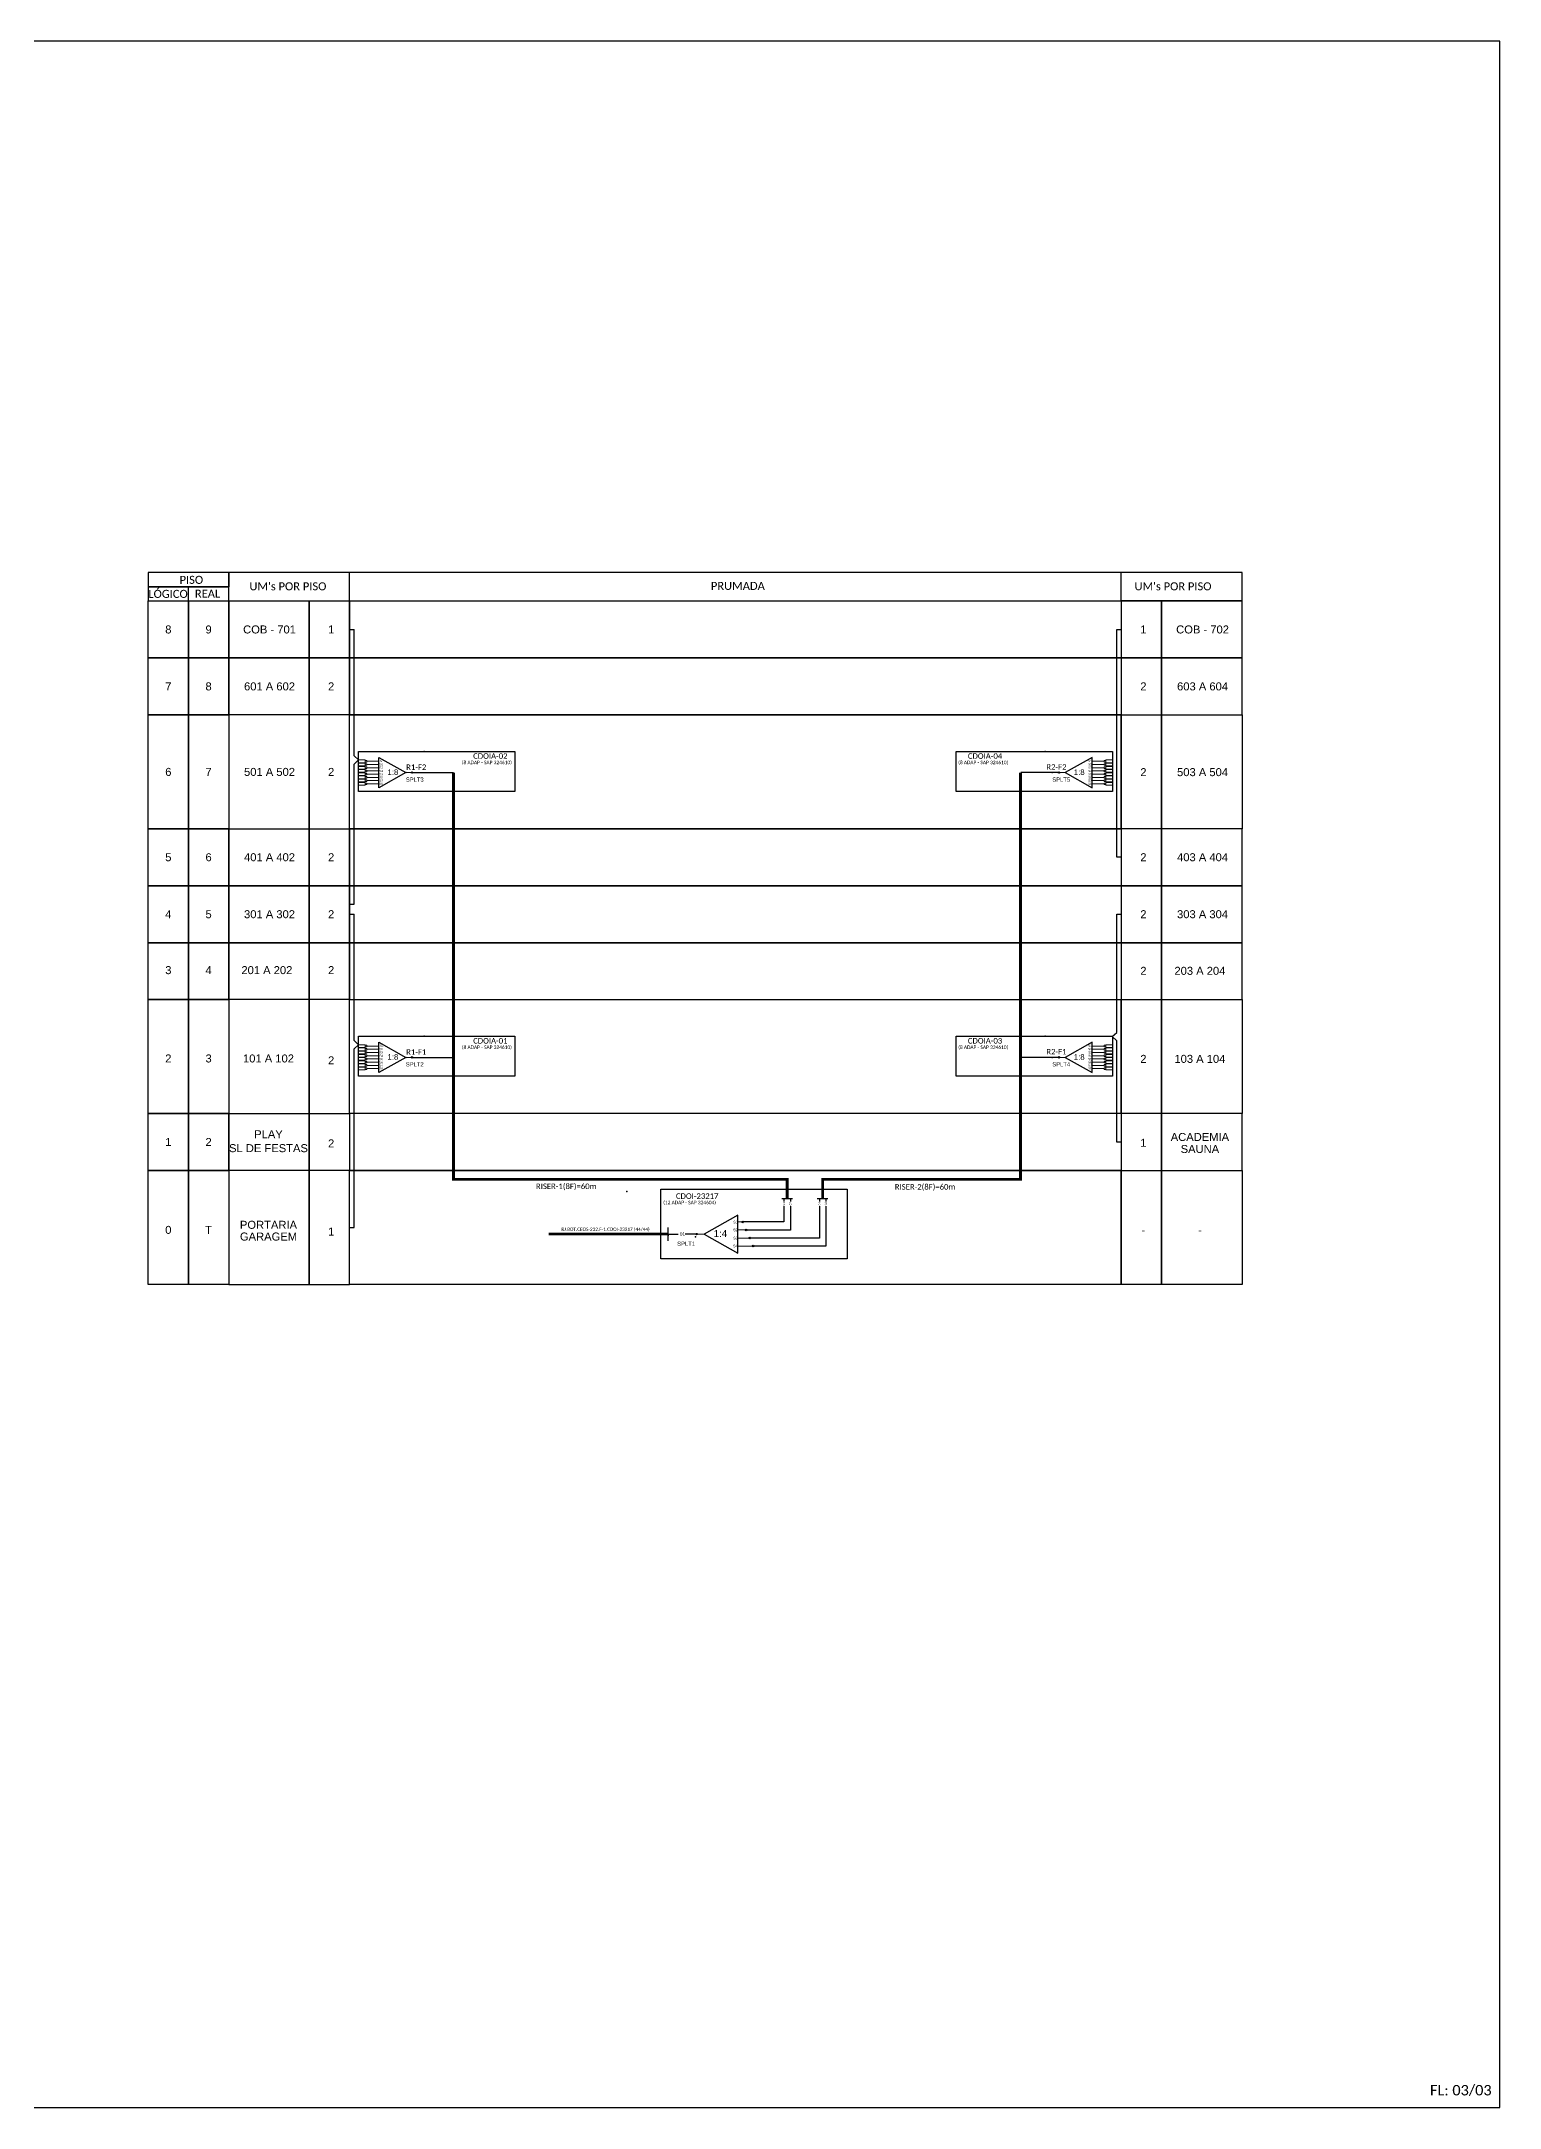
# Model space of a CAD drawing. Header units: inches. Extents: x 950 to 3755, y 850 to 1444.
# Drawn here: x 3336 to 3755, y 850 to 1444 of the extents above; entities that cross this region are included whole.
import ezdxf
from ezdxf.enums import TextEntityAlignment as Align

# ---------------------------------------------------------------- set-up
doc = ezdxf.new("R2010")
doc.units = ezdxf.units.IN
doc.header["$MEASUREMENT"] = 0
doc.styles.add('ARIAL', font='arial.ttf')
doc.styles.add('WMF-Calibri0', font='calibri.ttf')

# ---------------------------------------------------------------- blocks, each defined once
blk = doc.blocks.new('A$C415C251F')
at = {"color": 3}
blk.add_point((0, 0), dxfattribs=at)
blk = doc.blocks.new('LEG_CDOIA8_C-SPLT_ESQ')
at = {"color": 3, "extrusion": (0, 0, -1), "xscale": -1, "zscale": -1}
blk.add_blockref('A$C415C251F', (0, 0), dxfattribs=at)
at = {"color": 1, "style": 'WMF-Calibri0', "flags": 4}
blk.add_attdef('MODELO', text='', height=1.5, dxfattribs=at).set_placement((22.54, -4.54), align=Align.CENTER)
blk.add_attdef('CDO', (21.44, -2.61), '', height=2, dxfattribs=at)
at = {"style": 'ARIAL', "flags": 4}
blk.add_attdef('SPLITAGEM', text='', height=1.5, dxfattribs=at).set_placement((18.61, -12.59), align=Align.CENTER)
blk = doc.blocks.new('SPLITTER_')
blk.add_point((0, 0))
at = {"style": 'ARIAL', "flags": 4}
blk.add_attdef('SPLT', (0, -3.26), '', height=1.5, dxfattribs=at)
blk = doc.blocks.new('SPLT_1-4_DIV_DIR')
h = blk.add_hatch(color=3)
h.dxf.hatch_style = 1
edge = h.paths.add_edge_path()
edge.add_arc((13.27, 3.47), 0.242, 0, 360)
h = blk.add_hatch(color=3)
h.dxf.hatch_style = 1
edge = h.paths.add_edge_path()
edge.add_arc((14.27, 1.17), 0.242, 0, 360)
h = blk.add_hatch(color=3)
h.dxf.hatch_style = 1
edge = h.paths.add_edge_path()
edge.add_arc((15.27, -1.14), 0.242, 0, 360)
h = blk.add_hatch(color=3)
h.dxf.hatch_style = 1
edge = h.paths.add_edge_path()
edge.add_arc((16.27, -3.45), 0.242, 0, 360)
at = {"color": 1, "lineweight": 0}
blk.add_lwpolyline([(2.22, 0), (0, 0)], dxfattribs=at)
at = {"color": 1}
blk.add_lwpolyline([(11.89, 5.45), (2.22, 0), (11.89, -5.45), (11.89, 5.45)], dxfattribs=at)
at = {"color": 7, "lineweight": 0}
for points in [[(13.27, 3.47), (11.89, 3.47)], [(11.89, 1.17), (14.27, 1.17)], [(11.89, -1.14), (15.27, -1.14)], [(11.89, -3.45), (16.27, -3.45)]]:
    blk.add_lwpolyline(points, dxfattribs=at)
at = {"color": 3}
for centre in [(13.27, 3.47), (14.27, 1.17), (15.27, -1.14), (16.27, -3.45)]:
    blk.add_circle(centre, 0.242, dxfattribs=at)
at = {"color": 1, "style": 'ARIAL'}
for s, height, p in [('1:4', 2, (4.91, -0.85)), ('S1', 0.75, (10.52, 3.07)), ('S2', 0.75, (10.52, 0.81)), ('S3', 0.75, (10.52, -1.54)), ('S4', 0.75, (10.52, -3.8))]:
    blk.add_text(s, height=height, dxfattribs=at).set_placement(p)
blk = doc.blocks.new('SPLT_1-8_SC-APC_ESQ')
at = {"color": 3, "lineweight": 0}
for points in [[(2.41, -3.02), (0, -3.02)], [(2.41, -4), (0, -4)], [(2.41, -4.17), (0, -4.17)], [(2.41, -5.16), (0, -5.16)], [(2.41, -5.32), (0, -5.32)], [(2.41, -6.31), (0, -6.31)], [(2.41, -6.48), (0, -6.48)], [(2.41, -3.02), (2.41, -4)], [(2.41, -4.17), (2.41, -5.16)], [(2.41, -5.32), (2.41, -6.31)], [(2.41, -6.48), (2.41, -7.46)], [(2.99, -3.51), (7.37, -3.51)], [(7.37, -4.66), (2.99, -4.66)], [(7.37, -5.82), (2.99, -5.82)], [(7.37, -6.97), (2.99, -6.97)], [(2.41, -7.46), (0, -7.46)], [(2.41, -7.63), (0, -7.63)], [(2.41, -8.62), (0, -8.62)], [(2.41, -8.78), (0, -8.78)], [(2.41, -9.77), (0, -9.77)], [(2.41, -9.94), (0, -9.94)], [(2.41, -10.92), (0, -10.92)], [(2.41, -11.09), (0, -11.09)], [(2.41, -12.08), (0, -12.08)], [(2.41, -7.63), (2.41, -8.62)], [(2.41, -8.78), (2.41, -9.77)], [(2.41, -9.94), (2.41, -10.92)], [(2.41, -11.09), (2.41, -12.08)], [(7.37, -8.12), (2.99, -8.12)], [(7.37, -9.28), (2.99, -9.28)], [(7.37, -10.43), (2.99, -10.43)], [(7.37, -11.58), (2.99, -11.58)]]:
    blk.add_lwpolyline(points, dxfattribs=at)
for points in [[(2.99, -3.22), (2.41, -3.22), (2.41, -3.8), (2.99, -3.8)], [(2.99, -4.38), (2.41, -4.38), (2.41, -4.95), (2.99, -4.95)], [(2.99, -5.53), (2.41, -5.53), (2.41, -6.1), (2.99, -6.1)], [(2.99, -6.68), (2.41, -6.68), (2.41, -7.26), (2.99, -7.26)], [(2.99, -7.84), (2.41, -7.84), (2.41, -8.41), (2.99, -8.41)], [(2.99, -8.99), (2.41, -8.99), (2.41, -9.56), (2.99, -9.56)], [(2.99, -10.14), (2.41, -10.14), (2.41, -10.72), (2.99, -10.72)], [(2.99, -11.3), (2.41, -11.3), (2.41, -11.87), (2.99, -11.87)]]:
    blk.add_lwpolyline(points, close=True, dxfattribs=at)
at = {"color": 1}
blk.add_lwpolyline([(7.37, -2.1), (17.04, -7.55), (7.37, -13), (7.37, -2.1)], dxfattribs=at)
at = {"color": 1, "lineweight": 0}
blk.add_lwpolyline([(17.04, -7.55), (19.26, -7.55)], dxfattribs=at)
at = {"color": 1, "style": 'ARIAL'}
for s, height, p in [('S3', 0.75, (7.55, -6.18)), ('S4', 0.75, (7.55, -7.36)), ('S2', 0.75, (7.56, -4.97)), ('S1', 0.75, (7.7, -3.78)), ('1:8', 2, (10.45, -8.4)), ('S5', 0.75, (7.55, -8.57)), ('S6', 0.75, (7.55, -9.69)), ('S7', 0.75, (7.55, -10.78)), ('S8', 0.75, (7.55, -11.9))]:
    blk.add_text(s, height=height, dxfattribs=at).set_placement(p)
blk = doc.blocks.new('LEG_CDOIA8_C-SPLT_DIR')
at = {"color": 3}
blk.add_blockref('A$C415C251F', (0, 0), dxfattribs=at)
at = {"color": 1, "style": 'WMF-Calibri0', "flags": 4}
blk.add_attdef('CDO', (-26.84, -2.61), '', height=2, dxfattribs=at)
blk.add_attdef('MODELO', text='', height=1.5, dxfattribs=at).set_placement((-22.23, -4.54), align=Align.CENTER)
at = {"style": 'ARIAL', "flags": 4}
blk.add_attdef('SPLITAGEM', text='', height=1.5, dxfattribs=at).set_placement((-18.36, -12.59), align=Align.CENTER)
blk = doc.blocks.new('SPLT_1-8_SC-APC')
at = {"color": 1}
blk.add_lwpolyline([(-7.37, -2.1), (-17.04, -7.55), (-7.37, -13), (-7.37, -2.1)], dxfattribs=at)
at = {"color": 3, "lineweight": 0}
for points in [[(-2.99, -3.51), (-7.37, -3.51)], [(-7.37, -4.66), (-2.99, -4.66)], [(-7.37, -5.82), (-2.99, -5.82)], [(-7.37, -6.97), (-2.99, -6.97)], [(-2.41, -3.02), (-2.41, -4)], [(-2.41, -3.02), (0, -3.02)], [(-2.41, -4), (0, -4)], [(-2.41, -4.17), (-2.41, -5.16)], [(-2.41, -4.17), (0, -4.17)], [(-2.41, -5.16), (0, -5.16)], [(-2.41, -5.32), (-2.41, -6.31)], [(-2.41, -5.32), (0, -5.32)], [(-2.41, -6.31), (0, -6.31)], [(-2.41, -6.48), (-2.41, -7.46)], [(-2.41, -6.48), (0, -6.48)], [(-7.37, -8.12), (-2.99, -8.12)], [(-7.37, -9.28), (-2.99, -9.28)], [(-7.37, -10.43), (-2.99, -10.43)], [(-7.37, -11.58), (-2.99, -11.58)], [(-2.41, -7.46), (0, -7.46)], [(-2.41, -7.63), (-2.41, -8.62)], [(-2.41, -7.63), (0, -7.63)], [(-2.41, -8.62), (0, -8.62)], [(-2.41, -8.78), (-2.41, -9.77)], [(-2.41, -8.78), (0, -8.78)], [(-2.41, -9.77), (0, -9.77)], [(-2.41, -9.94), (-2.41, -10.92)], [(-2.41, -9.94), (0, -9.94)], [(-2.41, -10.92), (0, -10.92)], [(-2.41, -11.09), (-2.41, -12.08)], [(-2.41, -11.09), (0, -11.09)], [(-2.41, -12.08), (0, -12.08)]]:
    blk.add_lwpolyline(points, dxfattribs=at)
for points in [[(-2.99, -3.22), (-2.41, -3.22), (-2.41, -3.8), (-2.99, -3.8)], [(-2.99, -4.38), (-2.41, -4.38), (-2.41, -4.95), (-2.99, -4.95)], [(-2.99, -5.53), (-2.41, -5.53), (-2.41, -6.1), (-2.99, -6.1)], [(-2.99, -6.68), (-2.41, -6.68), (-2.41, -7.26), (-2.99, -7.26)], [(-2.99, -7.84), (-2.41, -7.84), (-2.41, -8.41), (-2.99, -8.41)], [(-2.99, -8.99), (-2.41, -8.99), (-2.41, -9.56), (-2.99, -9.56)], [(-2.99, -10.14), (-2.41, -10.14), (-2.41, -10.72), (-2.99, -10.72)], [(-2.99, -11.3), (-2.41, -11.3), (-2.41, -11.87), (-2.99, -11.87)]]:
    blk.add_lwpolyline(points, close=True, dxfattribs=at)
at = {"color": 1, "lineweight": 0}
blk.add_lwpolyline([(-17.04, -7.55), (-19.26, -7.55)], dxfattribs=at)
at = {"color": 1, "style": 'ARIAL'}
for s, height, p in [('1:8', 2, (-13.91, -8.4)), ('S1', 0.75, (-8.74, -3.78)), ('S2', 0.75, (-8.74, -4.97)), ('S3', 0.75, (-8.74, -6.18)), ('S4', 0.75, (-8.74, -7.36)), ('S5', 0.75, (-8.74, -8.57)), ('S6', 0.75, (-8.74, -9.69)), ('S7', 0.75, (-8.74, -10.78)), ('S8', 0.75, (-8.74, -11.9))]:
    blk.add_text(s, height=height, dxfattribs=at).set_placement(p)

msp = doc.modelspace()

# ---------------------------------------------------------------- hatches: boundary and pattern name
h = msp.add_hatch(color=3)
h.dxf.hatch_style = 1
edge = h.paths.add_edge_path()
edge.add_arc((3442.14, 1233.79), 0.205, 0, 360)
h = msp.add_hatch(color=3)
h.dxf.hatch_style = 1
edge = h.paths.add_edge_path()
edge.add_arc((3628.13, 1233.79), 0.205, 0, 360)
h = msp.add_hatch(color=3)
h.dxf.hatch_style = 1
edge = h.paths.add_edge_path()
edge.add_arc((3442.14, 1151.93), 0.205, 0, 360)
h = msp.add_hatch(color=3)
h.dxf.hatch_style = 1
edge = h.paths.add_edge_path()
edge.add_arc((3628.13, 1151.93), 0.205, 0, 360)
h = msp.add_hatch(color=3)
h.dxf.hatch_style = 1
edge = h.paths.add_edge_path()
edge.add_arc((3523.95, 1101.13), 0.205, 0, 360)

# ---------------------------------------------------------------- linework, layer by layer
for p, q in [((3424.16, 1184.89), (3646.05, 1184.89)), ((3424.16, 1168.52), (3424.16, 1184.89)), ((3646.05, 1184.89), (3646.05, 1168.52)), ((3424.16, 1168.52), (3646.05, 1168.52)), ((3646.05, 1135.77), (3424.16, 1135.77)), ((3646.05, 1119.4), (3424.16, 1119.4))]:
    msp.add_line(p, q)
for points in [[(2916.28, 850), (3754.85, 850), (3754.85, 1444), (2916.28, 1444), (2916.28, 850)], [(3389.44, 1283.12), (3680.77, 1283.12), (3680.77, 1291.34), (3389.44, 1291.34), (3389.44, 1291.34), (3389.44, 1287.23)], [(3424.16, 1283.12), (3424.16, 1291.34)], [(3424.16, 1283.12), (3424.16, 1291.34)], [(3646.05, 1283.12), (3646.05, 1291.34)], [(3377.87, 1283.12), (3377.87, 1287.23)], [(3377.87, 1283.12), (3377.87, 1287.23)], [(3515.74, 1101.13), (3515.74, 1100.59)]]:
    msp.add_lwpolyline(points)
for points in [[(3366.29, 1287.23), (3389.44, 1287.23), (3389.44, 1291.34), (3366.29, 1291.34)], [(3366.29, 1287.23), (3389.44, 1287.23), (3389.44, 1291.34), (3366.29, 1291.34)], [(3366.29, 1283.12), (3389.44, 1283.12), (3389.44, 1287.23), (3366.29, 1287.23)], [(3366.29, 1283.12), (3389.44, 1283.12), (3389.44, 1287.23), (3366.29, 1287.23)], [(3366.29, 1283.12), (3377.87, 1283.12), (3377.87, 1266.75), (3366.29, 1266.75)], [(3377.87, 1283.12), (3389.44, 1283.12), (3389.44, 1266.75), (3377.87, 1266.75)], [(3389.44, 1283.12), (3412.58, 1283.12), (3412.58, 1266.75), (3389.44, 1266.75)], [(3412.58, 1283.12), (3424.16, 1283.12), (3424.16, 1266.75), (3412.58, 1266.75)], [(3412.58, 1283.12), (3424.16, 1283.12), (3424.16, 1266.75), (3412.58, 1266.75)], [(3424.16, 1283.12), (3646.05, 1283.12), (3646.05, 1266.75), (3424.16, 1266.75)], [(3657.62, 1283.12), (3646.05, 1283.12), (3646.05, 1266.75), (3657.62, 1266.75)], [(3680.77, 1283.12), (3657.62, 1283.12), (3657.62, 1266.75), (3680.77, 1266.75)], [(3366.29, 1266.75), (3377.87, 1266.75), (3377.87, 1250.38), (3366.29, 1250.38)], [(3377.87, 1266.75), (3389.44, 1266.75), (3389.44, 1250.38), (3377.87, 1250.38)], [(3389.44, 1266.75), (3412.58, 1266.75), (3412.58, 1250.38), (3389.44, 1250.38)], [(3412.58, 1266.75), (3424.16, 1266.75), (3424.16, 1250.38), (3412.58, 1250.38)], [(3412.58, 1266.75), (3424.16, 1266.75), (3424.16, 1250.38), (3412.58, 1250.38)], [(3424.16, 1266.75), (3646.05, 1266.75), (3646.05, 1250.38), (3424.16, 1250.38)], [(3657.62, 1266.75), (3646.05, 1266.75), (3646.05, 1250.38), (3657.62, 1250.38)], [(3680.77, 1266.75), (3657.62, 1266.75), (3657.62, 1250.38), (3680.77, 1250.38)], [(3366.29, 1250.38), (3377.87, 1250.38), (3377.87, 1217.63), (3366.29, 1217.63)], [(3377.87, 1250.38), (3389.44, 1250.38), (3389.44, 1217.63), (3377.87, 1217.63)], [(3412.58, 1250.38), (3389.44, 1250.38), (3389.44, 1217.63), (3412.58, 1217.63)], [(3424.16, 1250.38), (3412.58, 1250.38), (3412.58, 1217.63), (3424.16, 1217.63)], [(3424.16, 1250.38), (3412.58, 1250.38), (3412.58, 1217.63), (3424.16, 1217.63)], [(3424.16, 1250.38), (3646.05, 1250.38), (3646.05, 1217.63), (3424.16, 1217.63)], [(3646.05, 1250.38), (3657.62, 1250.38), (3657.62, 1217.63), (3646.05, 1217.63)], [(3657.62, 1250.38), (3680.77, 1250.38), (3680.77, 1217.63), (3657.62, 1217.63)], [(3366.29, 1217.63), (3377.87, 1217.63), (3377.87, 1201.26), (3366.29, 1201.26)], [(3377.87, 1217.63), (3389.44, 1217.63), (3389.44, 1201.26), (3377.87, 1201.26)], [(3389.44, 1217.63), (3412.58, 1217.63), (3412.58, 1201.26), (3389.44, 1201.26)], [(3412.58, 1217.63), (3424.16, 1217.63), (3424.16, 1201.26), (3412.58, 1201.26)], [(3412.58, 1217.63), (3424.16, 1217.63), (3424.16, 1201.26), (3412.58, 1201.26)], [(3424.16, 1217.63), (3646.05, 1217.63), (3646.05, 1201.26), (3424.16, 1201.26)], [(3657.62, 1217.63), (3646.05, 1217.63), (3646.05, 1201.26), (3657.62, 1201.26)], [(3680.77, 1217.63), (3657.62, 1217.63), (3657.62, 1201.26), (3680.77, 1201.26)], [(3366.29, 1201.26), (3377.87, 1201.26), (3377.87, 1184.89), (3366.29, 1184.89)], [(3377.87, 1201.26), (3389.44, 1201.26), (3389.44, 1184.89), (3377.87, 1184.89)], [(3389.44, 1201.26), (3412.58, 1201.26), (3412.58, 1184.89), (3389.44, 1184.89)], [(3412.58, 1201.26), (3424.16, 1201.26), (3424.16, 1184.89), (3412.58, 1184.89)], [(3412.58, 1201.26), (3424.16, 1201.26), (3424.16, 1184.89), (3412.58, 1184.89)], [(3424.16, 1201.26), (3646.05, 1201.26), (3646.05, 1184.89), (3424.16, 1184.89)], [(3657.62, 1201.26), (3646.05, 1201.26), (3646.05, 1184.89), (3657.62, 1184.89)], [(3680.77, 1201.26), (3657.62, 1201.26), (3657.62, 1184.89), (3680.77, 1184.89)], [(3366.29, 1184.89), (3377.87, 1184.89), (3377.87, 1168.52), (3366.29, 1168.52)], [(3377.87, 1184.89), (3389.44, 1184.89), (3389.44, 1168.52), (3377.87, 1168.52)], [(3389.44, 1184.89), (3412.58, 1184.89), (3412.58, 1168.52), (3389.44, 1168.52)], [(3412.58, 1184.89), (3424.16, 1184.89), (3424.16, 1168.52), (3412.58, 1168.52)], [(3412.58, 1184.89), (3424.16, 1184.89), (3424.16, 1168.52), (3412.58, 1168.52)], [(3657.62, 1184.89), (3646.05, 1184.89), (3646.05, 1168.52), (3657.62, 1168.52)], [(3680.77, 1184.89), (3657.62, 1184.89), (3657.62, 1168.52), (3680.77, 1168.52)], [(3366.29, 1168.52), (3377.87, 1168.52), (3377.87, 1135.77), (3366.29, 1135.77)], [(3377.87, 1168.52), (3389.44, 1168.52), (3389.44, 1135.77), (3377.87, 1135.77)], [(3412.58, 1168.52), (3389.44, 1168.52), (3389.44, 1135.77), (3412.58, 1135.77)], [(3424.16, 1168.52), (3412.58, 1168.52), (3412.58, 1135.77), (3424.16, 1135.77)], [(3424.16, 1168.52), (3412.58, 1168.52), (3412.58, 1135.77), (3424.16, 1135.77)], [(3424.16, 1168.52), (3646.05, 1168.52), (3646.05, 1135.77), (3424.16, 1135.77)], [(3646.05, 1168.52), (3657.62, 1168.52), (3657.62, 1135.77), (3646.05, 1135.77)], [(3657.62, 1168.52), (3680.77, 1168.52), (3680.77, 1135.77), (3657.62, 1135.77)], [(3366.29, 1135.77), (3377.87, 1135.77), (3377.87, 1119.4), (3366.29, 1119.4)], [(3377.87, 1135.77), (3389.44, 1135.77), (3389.44, 1119.4), (3377.87, 1119.4)], [(3389.44, 1135.77), (3412.58, 1135.77), (3412.58, 1119.4), (3389.44, 1119.4)], [(3412.58, 1135.77), (3424.16, 1135.77), (3424.16, 1119.4), (3412.58, 1119.4)], [(3657.62, 1135.77), (3646.05, 1135.77), (3646.05, 1119.4), (3657.62, 1119.4)], [(3680.77, 1135.77), (3657.62, 1135.77), (3657.62, 1119.4), (3680.77, 1119.4)], [(3366.29, 1119.4), (3377.87, 1119.4), (3377.87, 1086.66), (3366.29, 1086.66)], [(3377.87, 1119.4), (3389.44, 1119.4), (3389.44, 1086.66), (3377.87, 1086.66)], [(3412.58, 1119.4), (3389.44, 1119.4), (3389.44, 1086.66), (3412.58, 1086.66)], [(3424.16, 1119.4), (3412.58, 1119.4), (3412.58, 1086.66), (3424.16, 1086.66)], [(3424.16, 1119.4), (3412.58, 1119.4), (3412.58, 1086.66), (3424.16, 1086.66)], [(3424.16, 1119.4), (3646.05, 1119.4), (3646.05, 1086.66), (3424.16, 1086.66)], [(3646.05, 1119.4), (3657.62, 1119.4), (3657.62, 1086.66), (3646.05, 1086.66)], [(3657.62, 1119.4), (3680.77, 1119.4), (3680.77, 1086.66), (3657.62, 1086.66)]]:
    msp.add_lwpolyline(points, close=True)
at = {"color": 3}
for points in [[(3424.16, 1195.96), (3425.48, 1195.96), (3425.48, 1236.21), (3426.73, 1237.41), (3425.48, 1238.62), (3425.48, 1274.93)], [(3424.16, 1274.93), (3425.48, 1274.93)], [(3644.73, 1209.45), (3644.73, 1274.93), (3646.05, 1274.93)], [(3646.05, 1209.45), (3644.73, 1209.45)], [(3424.16, 1103.03), (3425.48, 1103.03), (3425.48, 1154.35), (3426.73, 1155.55), (3425.48, 1156.76), (3425.48, 1193.07)], [(3424.16, 1193.07), (3425.48, 1193.07)], [(3644.73, 1159.09), (3644.73, 1193.07), (3646.05, 1193.07)], [(3646.05, 1127.59), (3644.73, 1127.59), (3644.73, 1156.67), (3643.47, 1157.88), (3644.73, 1159.09), (3644.73, 1159.09)], [(3515.74, 1101.13), (3518.65, 1101.13), (3518.65, 1101.13)], [(3523.95, 1101.13), (3520.68, 1101.13)]]:
    msp.add_lwpolyline(points, dxfattribs=at)
at = {"color": 1}
for points in [[(3426.73, 1239.83), (3471.68, 1239.83), (3471.68, 1228.37), (3426.73, 1228.37)], [(3598.59, 1239.83), (3643.54, 1239.83), (3643.54, 1228.37), (3598.59, 1228.37)], [(3426.73, 1157.97), (3471.68, 1157.97), (3471.68, 1146.51), (3426.73, 1146.51)], [(3598.59, 1157.97), (3643.54, 1157.97), (3643.54, 1146.51), (3598.59, 1146.51)], [(3513.64, 1114), (3567.28, 1114), (3567.28, 1094.02), (3513.64, 1094.02)]]:
    msp.add_lwpolyline(points, close=True, dxfattribs=at)
at = {"color": 5}
for points in [[(3442.14, 1233.79), (3454.08, 1233.79)], [(3442.14, 1151.93), (3454.08, 1151.93)], [(3548.48, 1111.32), (3551.51, 1111.32)], [(3549.08, 1111.32), (3549.08, 1110.44)], [(3550.93, 1111.32), (3550.93, 1110.44)], [(3549.08, 1109.14), (3549.08, 1104.6), (3537.21, 1104.6)], [(3550.93, 1109.14), (3550.93, 1102.29), (3538.21, 1102.29)]]:
    msp.add_lwpolyline(points, dxfattribs=at)
at = {"color": 5, "const_width": 0.8}
for points in [[(3537.99, 1116.83), (3537.99, 1116.83), (3454.08, 1116.84), (3454.08, 1233.79)], [(3549.99, 1111.32), (3549.99, 1116.83), (3537.99, 1116.83)]]:
    msp.add_lwpolyline(points, dxfattribs=at)
at = {"color": 6, "const_width": 0.8}
for points in [[(3592.64, 1116.84), (3592.64, 1116.84), (3617.08, 1116.85), (3617.08, 1233.79)], [(3560.18, 1111.34), (3560.18, 1116.84), (3592.64, 1116.84)]]:
    msp.add_lwpolyline(points, dxfattribs=at)
at = {"color": 6}
for points in [[(3628.13, 1233.79), (3617.14, 1233.79)], [(3628.13, 1151.93), (3617.14, 1151.93)], [(3558.66, 1111.34), (3561.69, 1111.34)], [(3559.14, 1111.34), (3561.23, 1111.34)], [(3559.26, 1111.34), (3559.26, 1110.44)], [(3561.11, 1111.34), (3561.11, 1110.44)], [(3559.26, 1109.14), (3559.26, 1099.98), (3539.21, 1099.98)], [(3561.11, 1109.14), (3561.11, 1097.68), (3540.21, 1097.68)]]:
    msp.add_lwpolyline(points, dxfattribs=at)
at = {"color": 1, "const_width": 0.8}
msp.add_lwpolyline([(3481.38, 1101.13), (3515.74, 1101.13)], dxfattribs=at)
at = {"color": 1}
msp.add_lwpolyline([(3515.74, 1099.2), (3515.74, 1102.98)], dxfattribs=at)
at = {"color": 3}
for centre in [(3442.14, 1233.79), (3628.13, 1233.79), (3442.14, 1151.93), (3628.13, 1151.93), (3523.95, 1101.13)]:
    msp.add_circle(centre, 0.205, dxfattribs=at)

# ---------------------------------------------------------------- block references
at = {"xscale": 0.8000000000001818, "yscale": 0.8000000000001818, "zscale": 0.8}
for p in [(3426.73, 1239.83), (3426.73, 1157.97)]:
    msp.add_blockref('SPLT_1-8_SC-APC_ESQ', p, dxfattribs=at)
at = {"color": 3}
ref = msp.add_blockref('LEG_CDOIA8_C-SPLT_ESQ', (3445.62, 1239.83), dxfattribs=dict(at, xscale=0.8000000000001818, yscale=0.8000000000001818, zscale=0.8))
ref.add_attrib('CDO', 'CDOIA-02', (3459.72, 1237.74), dxfattribs={"color": 1, "height": 1.6, "style": 'WMF-Calibri0'})
ref.add_attrib('MODELO', '(8 ADAP - SAP 324610)', dxfattribs={"color": 1, "height": 1, "style": 'WMF-Calibri0'}).set_placement((3463.65, 1236.2), align=Align.CENTER)
ref = msp.add_blockref('LEG_CDOIA8_C-SPLT_DIR', (3624.15, 1239.83), dxfattribs=dict(at, xscale=0.8000000000001818, yscale=0.8000000000001818, zscale=0.8))
ref.add_attrib('CDO', 'CDOIA-04', (3601.95, 1237.74), dxfattribs={"color": 1, "height": 1.6, "style": 'WMF-Calibri0'})
ref.add_attrib('MODELO', '(8 ADAP - SAP 324610)', dxfattribs={"color": 1, "height": 1, "style": 'WMF-Calibri0'}).set_placement((3606.37, 1236.2), align=Align.CENTER)
at = {"color": 3, "xscale": 0.8000000000001818, "yscale": 0.8000000000001818, "zscale": 0.8}
for p in [(3643.54, 1239.83), (3643.54, 1157.97)]:
    msp.add_blockref('SPLT_1-8_SC-APC', p, dxfattribs=at)
ref = msp.add_blockref('SPLITTER_', (3440.36, 1233.79), dxfattribs=dict(xscale=0.8000000000001818, yscale=0.8000000000001818, zscale=0.8))
ref.add_attrib('SPLT', 'SPLT3', (3440.36, 1231.18), dxfattribs={"height": 1.2, "style": 'ARIAL'})
ref = msp.add_blockref('SPLITTER_', (3626.23, 1233.79), dxfattribs=dict(xscale=0.8000000000001818, yscale=0.8000000000001818, zscale=0.8))
ref.add_attrib('SPLT', 'SPLT5', (3626.23, 1231.18), dxfattribs={"height": 1.2, "style": 'ARIAL'})
at = {"color": 3}
ref = msp.add_blockref('LEG_CDOIA8_C-SPLT_ESQ', (3445.62, 1157.97), dxfattribs=dict(at, xscale=0.8000000000001818, yscale=0.8000000000001818, zscale=0.8))
ref.add_attrib('CDO', 'CDOIA-01', (3459.72, 1155.88), dxfattribs={"color": 1, "height": 1.6, "style": 'WMF-Calibri0'})
ref.add_attrib('MODELO', '(8 ADAP - SAP 324610)', dxfattribs={"color": 1, "height": 1, "style": 'WMF-Calibri0'}).set_placement((3463.65, 1154.34), align=Align.CENTER)
ref = msp.add_blockref('LEG_CDOIA8_C-SPLT_DIR', (3624.15, 1157.97), dxfattribs=dict(at, xscale=0.8000000000001818, yscale=0.8000000000001818, zscale=0.8))
ref.add_attrib('CDO', 'CDOIA-03', (3601.95, 1155.88), dxfattribs={"color": 1, "height": 1.6, "style": 'WMF-Calibri0'})
ref.add_attrib('MODELO', '(8 ADAP - SAP 324610)', dxfattribs={"color": 1, "height": 1, "style": 'WMF-Calibri0'}).set_placement((3606.37, 1154.34), align=Align.CENTER)
ref = msp.add_blockref('SPLITTER_', (3440.36, 1151.93), dxfattribs=dict(xscale=0.8000000000001818, yscale=0.8000000000001818, zscale=0.8))
ref.add_attrib('SPLT', 'SPLT2', (3440.36, 1149.32), dxfattribs={"height": 1.2, "style": 'ARIAL'})
ref = msp.add_blockref('SPLITTER_', (3626.23, 1151.93), dxfattribs=dict(xscale=0.8000000000001818, yscale=0.8000000000001818, zscale=0.8))
ref.add_attrib('SPLT', 'SPLT4', (3626.23, 1149.32), dxfattribs={"height": 1.2, "style": 'ARIAL'})
ref = msp.add_blockref('LEG_CDOIA8_C-SPLT_ESQ', (3503.91, 1113.33), dxfattribs=dict(at, xscale=0.8000000000001818, yscale=0.8000000000001818, zscale=0.8))
ref.add_attrib('CDO', 'CDOI-23217', (3518.02, 1111.24), dxfattribs={"color": 1, "height": 1.6, "style": 'WMF-Calibri0'})
ref.add_attrib('MODELO', '(12 ADAP - SAP 324604)', dxfattribs={"color": 1, "height": 1, "style": 'WMF-Calibri0'}).set_placement((3521.95, 1109.7), align=Align.CENTER)
msp.add_blockref('SPLT_1-4_DIV_DIR', (3523.95, 1101.13))
ref = msp.add_blockref('SPLITTER_', (3523.61, 1100.36), dxfattribs=dict(xscale=-0.8000000000001818, yscale=0.8000000000001818, zscale=0.8))
ref.add_attrib('SPLT', 'SPLT1', (3518.38, 1097.75), dxfattribs={"height": 1.2, "style": 'ARIAL'})

# ---------------------------------------------------------------- texts
at = {"style": 'WMF-Calibri0'}
for s, p in [('     PISO', (3371.26, 1288.04)), ('     PISO', (3371.26, 1288.04)), ('  LÓGICO', (3364.71, 1284.01)), ('  LÓGICO', (3364.71, 1284.01)), ('    REAL', (3376.47, 1284.07)), ('    REAL', (3376.47, 1284.07)), ("UM's POR PISO", (3395.4, 1286.18)), ("UM's POR PISO", (3395.4, 1286.18)), ('PRUMADA', (3528.06, 1286.3)), ("UM's POR PISO", (3649.86, 1286.18))]:
    msp.add_text(s, height=2.3, dxfattribs=at).set_placement(p)
at = {"style": 'ARIAL'}
for s, height, p in [('8', 2.3, (3372.08, 1274.93)), ('9', 2.3, (3383.65, 1274.93)), ('COB - 701', 2.3, (3401.17, 1274.93)), ('1', 2.3, (3418.89, 1274.93)), ('1', 2.3, (3652.42, 1274.93)), ('COB - 702', 2.3, (3669.42, 1274.93)), ('7', 2.3, (3372.08, 1258.56)), ('8', 2.3, (3383.65, 1258.56)), ('601 A 602', 2.3, (3401.17, 1258.56)), ('2', 2.3, (3418.89, 1258.56)), ('2', 2.3, (3652.42, 1258.56)), ('603 A 604', 2.3, (3669.42, 1258.56)), ('6', 2.3, (3372.08, 1233.98)), ('7', 2.3, (3383.65, 1233.98)), ('501 A 502', 2.3, (3401.17, 1233.98)), ('2', 2.3, (3418.89, 1233.98)), ('2', 2.3, (3652.42, 1233.91)), ('503 A 504', 2.3, (3669.42, 1233.91)), ('5', 2.3, (3372.08, 1209.45)), ('6', 2.3, (3383.65, 1209.45)), ('401 A 402', 2.3, (3401.17, 1209.45)), ('2', 2.3, (3418.89, 1209.45)), ('2', 2.3, (3652.42, 1209.45)), ('403 A 404', 2.3, (3669.42, 1209.45)), ('4', 2.3, (3372.08, 1193.07)), ('5', 2.3, (3383.65, 1193.07)), ('301 A 302', 2.3, (3401.17, 1193.07)), ('2', 2.3, (3418.89, 1193.07)), ('2', 2.3, (3652.42, 1193.07)), ('303 A 304', 2.3, (3669.42, 1193.07)), ('3', 2.3, (3372.08, 1177)), ('4', 2.3, (3383.65, 1177)), ('201 A 202', 2.3, (3400.41, 1177)), ('2', 2.3, (3418.89, 1177)), ('2', 2.3, (3652.42, 1176.8)), ('203 A 204', 2.3, (3668.66, 1176.8)), ('2', 2.3, (3372.08, 1151.61)), ('3', 2.3, (3383.65, 1151.61)), ('101 A 102', 2.3, (3400.87, 1151.61)), ('2', 2.3, (3652.42, 1151.49)), ('103 A 104', 2.3, (3668.66, 1151.49)), ('2', 2.3, (3418.89, 1151.07)), ('1', 2.3, (3372.08, 1127.59)), ('2', 2.3, (3383.65, 1127.59)), ('PLAY', 2.3, (3400.87, 1129.82)), ('ACADEMIA', 2.3, (3668.66, 1129.04)), ('SL DE FESTAS', 2.3, (3400.87, 1125.82)), ('2', 2.3, (3418.89, 1127.19)), ('1', 2.3, (3652.42, 1127.36)), ('SAUNA', 2.3, (3668.66, 1125.59)), ('PORTARIA', 2.3, (3400.87, 1103.79)), ('0', 2.3, (3372.08, 1102.33)), ('T', 2.3, (3383.65, 1102.33)), ('GARAGEM', 2.3, (3400.87, 1100.41)), ('1', 2.3, (3418.89, 1101.85)), ('01', 1, (3519.9, 1101.13)), ('-', 2.3, (3652.42, 1102.28)), ('-', 2.3, (3668.66, 1102.28))]:
    msp.add_text(s, height=height, dxfattribs=at).set_placement(p, align=Align.MIDDLE_CENTER)
at = {"color": 5, "style": 'WMF-Calibri0'}
for s, p in [('R1-F2', (3440.46, 1234.53)), ('R1-F1', (3440.46, 1152.67)), ('RISER-1(8F)=60m', (3477.78, 1114.05))]:
    msp.add_text(s, height=1.6, dxfattribs=at).set_placement(p)
at = {"color": 6, "style": 'WMF-Calibri0'}
for s, p in [('R2-F2', (3624.52, 1234.6)), ('R2-F1', (3624.52, 1152.75)), ('RISER-2(8F)=60m', (3580.94, 1113.9))]:
    msp.add_text(s, height=1.6, dxfattribs=at).set_placement(p)
at = {"style": 'ARIAL'}
for s, p in [('01', (3549.07, 1109.85)), ('02', (3550.94, 1109.85)), ('01', (3559.26, 1109.86)), ('02', (3561.12, 1109.86))]:
    msp.add_text(s, height=0.6, rotation=90, dxfattribs=at).set_placement(p, align=Align.MIDDLE_CENTER)
at = {"color": 1, "style": 'WMF-Calibri0'}
msp.add_text('RJ.BOT.CEOS-232.F-1.CDOI-23217 (44/44)', height=0.96, dxfattribs=at).set_placement((3485.07, 1102.03))
at = {"lineweight": 0, "insert": (3734.82, 856.52), "char_height": 3, "width": 277.1819, "attachment_point": 1, "style": 'WMF-Calibri0'}
msp.add_mtext('FL: 03/03', dxfattribs=at)

doc.saveas('drawing.dxf')
